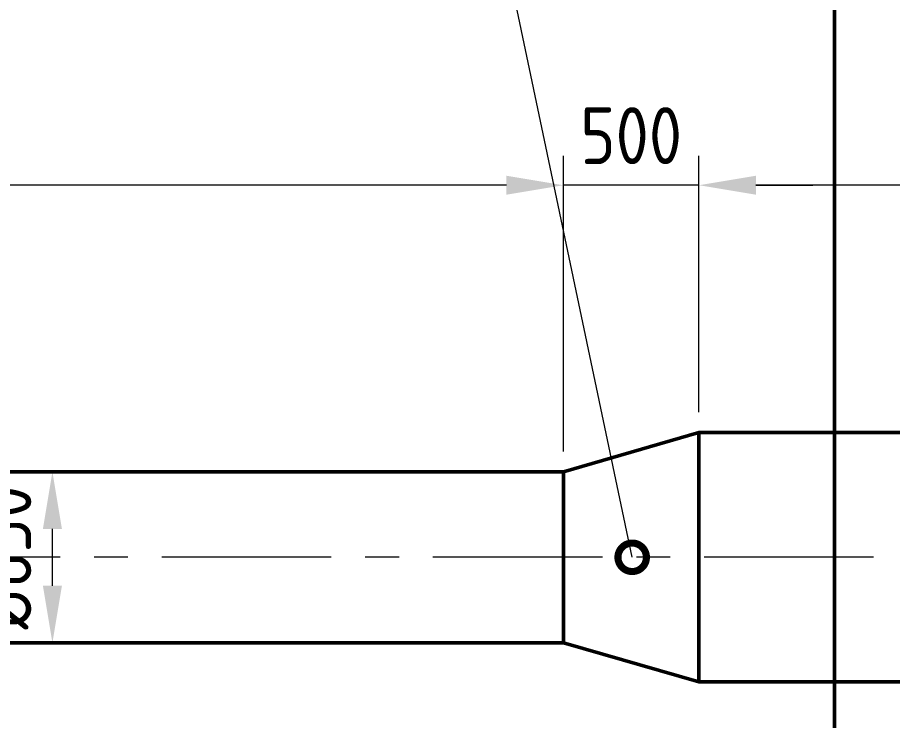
# Model space of a CAD drawing. Header units: millimetres. Extents: x 188205 to 604756, y -401673 to 15123.
# Drawn here: x 353529 to 356756, y -163292 to -160698 of the extents above; entities that cross this region are included whole.
import ezdxf

# ---------------------------------------------------------------- set-up
doc = ezdxf.new("R2010")
doc.units = ezdxf.units.MM
doc.header["$LTSCALE"] = 500
doc.linetypes.add('CENTER', pattern=[2, 1.25, -0.25, 0.25, -0.25])
doc.layers.add('air', color=7, linetype='Continuous', lineweight=50, true_color=0x77bec0)
for name, color, linetype, lineweight in [('gas-smoke', 6, 'Continuous', 50), ('WEN', 3, 'Continuous', 20), ('ZHONG', 1, 'CENTER', 20)]:
    doc.layers.add(name, color=color, linetype=linetype, lineweight=lineweight)
doc.styles.add('GB', font='gbenor.shx', dxfattribs={"bigfont": 'gbcbig.shx'})
doc.dimstyles.new('ISO-60', dxfattribs={"dimscale": 60, "dimtxt": 3.5, "dimasz": 3.5, "dimexe": 1.8, "dimexo": 1.25, "dimgap": 1.3, "dimtad": 1, "dimrnd": 1, "dimdsep": 46, "dimtxsty": 'GB', "dimcen": 0, "dimclrd": 3, "dimclre": 3, "dimclrt": 256, "dimadec": 0, "dimazin": 0, "dimtfac": 1, "dimtix": 1, "dimtmove": 0, "dimatfit": 3, "dimldrblk": 'DOTSMALL', "dimfxl": 0, "dimlwd": 20, "dimlwe": 20, "dimarcsym": 0})

# ---------------------------------------------------------------- blocks, each defined once
blk = doc.blocks.new('gss-waste-master-1')
at = {"layer": 'gas-smoke'}
for p, q in [((7383.5, 11289), (7383.5, 3151)), ((6383.5, 8245), (6883.5, 8390)), ((6883.5, 7470), (6883.5, 8390)), ((13183.5, 8390), (6883.5, 8390)), ((6383.5, 8245), (1380.5, 8245)), ((6383.5, 7615), (6383.5, 8245)), ((6383.5, 7615), (1380.5, 7615)), ((6383.5, 7615), (6883.5, 7470)), ((13183.5, 7470), (6883.5, 7470))]:
    blk.add_line(p, q, dxfattribs=at)
at = {"layer": 'ZHONG'}
blk.add_line((44527.5, 7930), (1380.5, 7930), dxfattribs=at)
blk = doc.blocks.new('*D230')
at = {"layer": 'Defpoints', "color": 0}
for p in [(353608, -162374.5), (353657.6, -162374.5), (353608, -163004.5)]:
    blk.add_point(p, dxfattribs=at)
at = {"layer": 'WEN', "color": 3, "lineweight": 20}
for p, q in [((353683, -162374.5), (353765.6, -162374.5)), ((353657.6, -162794.5), (353657.6, -162584.5)), ((353683, -163004.5), (353765.6, -163004.5))]:
    blk.add_line(p, q, dxfattribs=at)
at = {"layer": 'WEN', "color": 3}
for points in [[(353622.6, -162584.5), (353692.6, -162584.5), (353657.6, -162374.5)], [(353622.6, -162794.5), (353692.6, -162794.5), (353657.6, -163004.5)]]:
    blk.add_solid(points, dxfattribs=at)
at = {"layer": 'WEN', "insert": (353474.6, -162689.5), "char_height": 210, "attachment_point": 5, "rotation": 90, "style": 'GB'}
blk.add_mtext('%%c630', dxfattribs=at)
blk = doc.blocks.new('_DotSmall')
at = {"color": 0, "linetype": 'ByBlock', "const_width": 0.5}
blk.add_lwpolyline([(-0.0625, 0, 1), (0.0625, 0, 1)], format="xyb", close=True, dxfattribs=at)
blk = doc.blocks.new('*D238')
at = {"layer": 'Defpoints', "color": 0}
for p in [(356042.2, -161316.6), (356042.2, -162229.5), (362342.2, -162229.5)]:
    blk.add_point(p, dxfattribs=at)
at = {"layer": 'WEN', "color": 3, "lineweight": 20}
for p, q in [((356042.2, -162154.5), (356042.2, -161208.6)), ((362342.2, -162154.5), (362342.2, -161208.6)), ((362132.2, -161316.6), (356252.2, -161316.6))]:
    blk.add_line(p, q, dxfattribs=at)
at = {"layer": 'WEN', "color": 3}
for points in [[(356252.2, -161281.6), (356252.2, -161351.6), (356042.2, -161316.6)], [(362132.2, -161281.6), (362132.2, -161351.6), (362342.2, -161316.6)]]:
    blk.add_solid(points, dxfattribs=at)
at = {"layer": 'WEN', "insert": (359192.2, -161133.6), "char_height": 210, "attachment_point": 5, "style": 'GB'}
blk.add_mtext('6300', dxfattribs=at)
blk = doc.blocks.new('*D239')
at = {"layer": 'Defpoints', "color": 0}
for p in [(355542.2, -161316.6), (356042.2, -162229.5), (355542.2, -162374.5)]:
    blk.add_point(p, dxfattribs=at)
at = {"layer": 'WEN', "color": 3, "lineweight": 20}
for p, q in [((355542.2, -162299.5), (355542.2, -161208.6)), ((356042.2, -162154.5), (356042.2, -161208.6)), ((355332.2, -161316.6), (355122.2, -161316.6)), ((356042.2, -161316.6), (355542.2, -161316.6)), ((356252.2, -161316.6), (356462.2, -161316.6))]:
    blk.add_line(p, q, dxfattribs=at)
at = {"layer": 'WEN', "color": 3}
for points in [[(355332.2, -161281.6), (355332.2, -161351.6), (355542.2, -161316.6)], [(356252.2, -161281.6), (356252.2, -161351.6), (356042.2, -161316.6)]]:
    blk.add_solid(points, dxfattribs=at)
at = {"layer": 'WEN', "insert": (355792.2, -161133.6), "char_height": 210, "attachment_point": 5, "style": 'GB'}
blk.add_mtext('500', dxfattribs=at)
blk = doc.blocks.new('*D240')
at = {"layer": 'Defpoints', "color": 0}
for p in [(350224.2, -161316.6), (350224.2, -162156.8), (355542.2, -162374.5)]:
    blk.add_point(p, dxfattribs=at)
at = {"layer": 'WEN', "color": 3, "lineweight": 20}
for p, q in [((350224.2, -162081.8), (350224.2, -161208.6)), ((355542.2, -162299.5), (355542.2, -161208.6)), ((355332.2, -161316.6), (350434.2, -161316.6))]:
    blk.add_line(p, q, dxfattribs=at)
at = {"layer": 'WEN', "color": 3}
for points in [[(350434.2, -161281.6), (350434.2, -161351.6), (350224.2, -161316.6)], [(355332.2, -161281.6), (355332.2, -161351.6), (355542.2, -161316.6)]]:
    blk.add_solid(points, dxfattribs=at)
at = {"layer": 'WEN', "insert": (352883.2, -161133.6), "char_height": 210, "attachment_point": 5, "style": 'GB'}
blk.add_mtext('5318', dxfattribs=at)

msp = doc.modelspace()

# ---------------------------------------------------------------- block references
at = {"layer": 'air'}
msp.add_blockref('gss-waste-master-1', (349158.726, -170619.463), dxfattribs=at)

# ---------------------------------------------------------------- dimensions: what is measured, and where the dimension line sits
at = {"layer": 'WEN'}
for base, p1, p2, picture, middle in [((350224.216, -161316.623), (355542.216, -162374.463), (350224.216, -162156.826), '*D240', (352883.216, -161133.623)), ((355542.216, -161316.623), (356042.216, -162229.463), (355542.216, -162374.463), '*D239', (355792.216, -161133.623)), ((356042.216, -161316.623), (362342.204, -162229.463), (356042.216, -162229.463), '*D238', (359192.21, -161133.623))]:
    dim = msp.add_linear_dim(base=base, p1=p1, p2=p2, dimstyle='ISO-60', override={"dimtmove": 1}, dxfattribs=at)
    dim.commit()
    dim.dimension.update_dxf_attribs({"geometry": picture, "text_midpoint": middle})
dim = msp.add_linear_dim(base=(353657.562, -162374.463), p1=(353607.986, -163004.463), p2=(353607.986, -162374.463), angle=90, dimstyle='ISO-60', override={"dimpost": '%%c<>'}, dxfattribs=at)
dim.commit()
dim.dimension.update_dxf_attribs({"geometry": '*D230', "text_midpoint": (353474.562, -162689.463)})

# ---------------------------------------------------------------- leaders
at = {"layer": 'WEN', "annotation_type": 0, "has_hookline": 1, "hookline_direction": 1, "text_width": 157.5}
msp.add_leader([(355795.913, -162689.463), (354553.317, -156776.04), (354343.317, -156776.04)], dimstyle='ISO-60', override={"dimgap": 1.3, "dimtad": 1}, dxfattribs=at)

doc.saveas('drawing.dxf')
